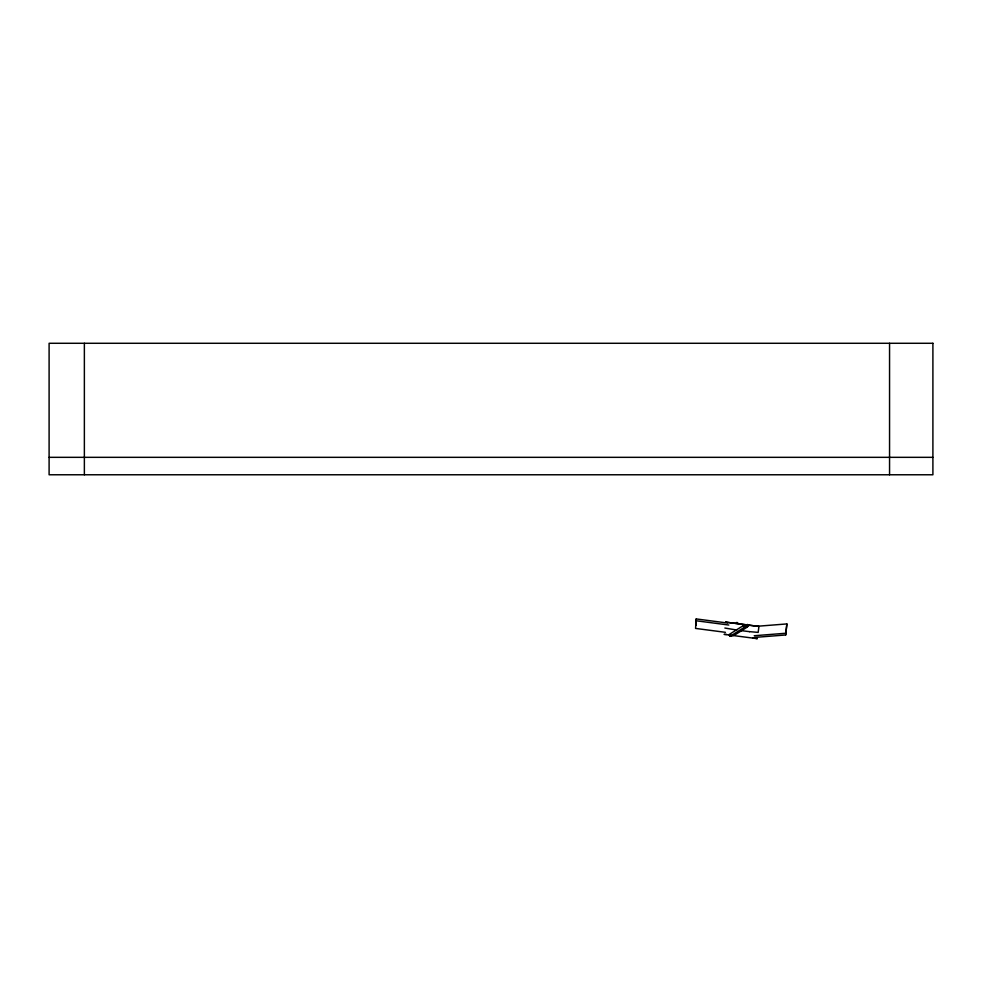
<?xml version="1.0" encoding="UTF-8"?>
<svg xmlns="http://www.w3.org/2000/svg" width="982" height="982" viewBox="0 0 982 982"><rect width="100%" height="100%" fill="white"/><g stroke="black" fill="none" stroke-linecap="round" stroke-linejoin="round"><path stroke-width="1.47" d="M727.576 623.03L696.226 618.93L695.563 628.419L725.428 632.322M695.907 625.325L696.226 618.93M758.939 626.455L725.637 622.122L758.939 626.455L758.165 632.383L749.462 631.647M754.52 637.428L785.674 634.973L786.877 623.926L757.208 626.27M785.674 634.973L786.877 623.926M736.083 623.214L736.93 622.404L739.36 624.27M730.092 636.336L744.221 627.424L748.542 626.283L747.449 624.552L743.141 625.694L729.012 634.605L730.092 636.336L734.401 635.194L747.253 627.093M744.884 626.172L747.449 624.552M754.213 635.735L785.367 633.28M49.1 457.33L932.9 457.33M726.508 634.433L724.065 634.347L757.331 638.681L752.764 637.76M749.462 631.647L741.091 630.616M695.943 620.734L728.804 625.031M736.795 630.039L724.863 628.038M743.141 625.694L744.221 627.424M889.557 343.283L889.557 474.772M84.366 343.283L84.366 474.772M932.9 343.283L49.1 343.283L49.1 474.772L932.9 474.772L932.9 343.283"/></g></svg>
